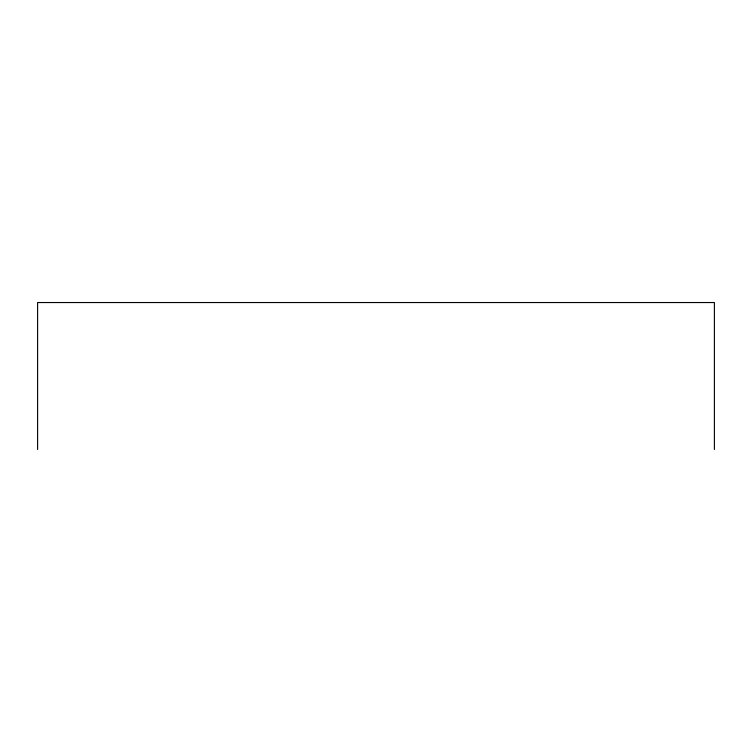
<?xml version="1.0" encoding="UTF-8"?>
<svg xmlns="http://www.w3.org/2000/svg" width="752" height="752" viewBox="0 0 752 752"><rect width="100%" height="100%" fill="white"/><g stroke="black" fill="none" stroke-linecap="round" stroke-linejoin="round"><path stroke-width="1.13" d="M714.4 449.461L714.4 302.539L37.6 302.539L37.6 449.461"/></g></svg>
